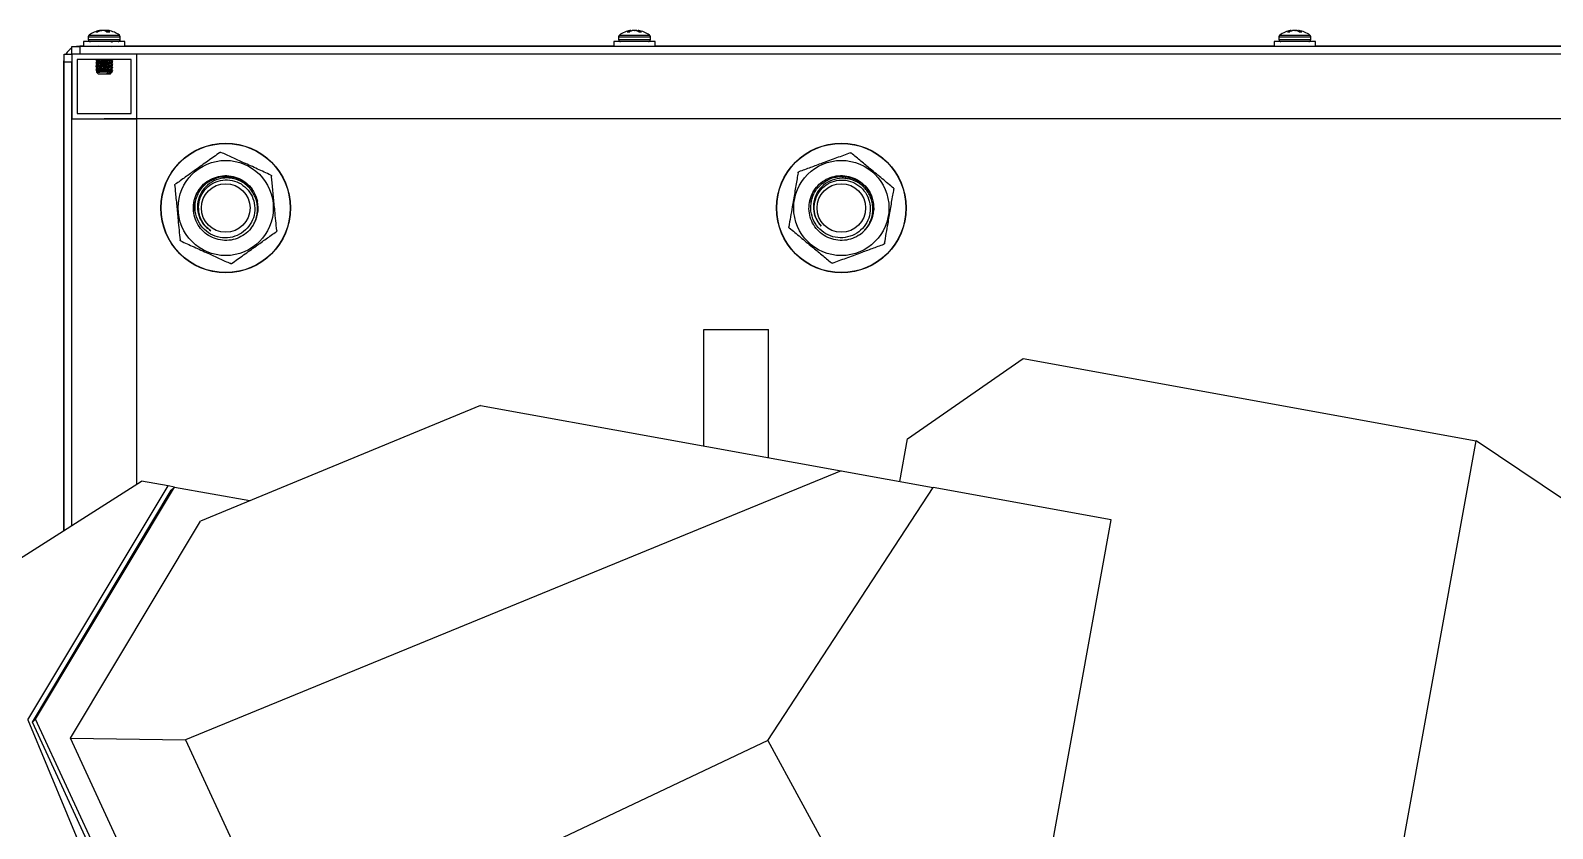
# Model space of a CAD drawing. Header units: inches. Extents: x 0 to 34.2, y 0 to 22.
# Drawn here: x 8.205 to 9.388, y 11.197 to 11.817 of the extents above; entities that cross this region are included whole.
import ezdxf

# ---------------------------------------------------------------- set-up
doc = ezdxf.new("R2010")
doc.units = ezdxf.units.IN
doc.header["$MEASUREMENT"] = 0

msp = doc.modelspace()

# ---------------------------------------------------------------- linework, layer by layer
at = {"color": 7, "linetype": 'Continuous', "lineweight": 25}
for p, q in [((8.2465, 11.8086), (8.2465, 11.8048)), ((8.2468, 11.8086), (8.2465, 11.8086)), ((8.2787, 11.8086), (8.2468, 11.8086)), ((8.2502, 11.8122), (8.2502, 11.8101)), ((8.2502, 11.8122), (8.2683, 11.8122)), ((8.2502, 11.8101), (8.2683, 11.8101)), ((8.2508, 11.8135), (8.268, 11.8135)), ((8.2562, 11.8162), (8.2575, 11.8162)), ((8.2588, 11.817), (8.2589, 11.817)), ((8.2588, 11.8167), (8.2588, 11.817)), ((8.2589, 11.817), (8.2589, 11.8167)), ((8.2597, 11.8171), (8.2597, 11.8171)), ((8.2597, 11.8171), (8.2597, 11.8171)), ((8.2597, 11.8169), (8.2597, 11.8171)), ((8.2598, 11.8169), (8.2598, 11.8171)), ((8.2603, 11.817), (8.2602, 11.817)), ((8.2606, 11.8171), (8.2606, 11.8171)), ((8.2629, 11.817), (8.2628, 11.817)), ((8.2631, 11.8171), (8.2631, 11.8171)), ((8.2633, 11.8171), (8.2633, 11.8171)), ((8.2634, 11.8168), (8.2634, 11.8171)), ((8.2636, 11.8171), (8.2636, 11.8167)), ((8.2643, 11.8162), (8.2668, 11.8162)), ((8.2648, 11.8171), (8.2648, 11.8171)), ((8.2649, 11.817), (8.265, 11.817)), ((8.2649, 11.8162), (8.2649, 11.817)), ((8.265, 11.817), (8.265, 11.8162)), ((8.2654, 11.8171), (8.2653, 11.8162)), ((8.2654, 11.8171), (8.2653, 11.8162)), ((8.2654, 11.8162), (8.2655, 11.817)), ((8.2655, 11.817), (8.2655, 11.817)), ((8.2655, 11.817), (8.2655, 11.8162)), ((8.268, 11.8135), (8.2743, 11.8135)), ((8.2683, 11.8122), (8.275, 11.8122)), ((8.2683, 11.8101), (8.275, 11.8101)), ((8.275, 11.8101), (8.275, 11.8122)), ((8.2787, 11.8048), (8.2787, 11.8086)), ((8.6586, 11.8086), (8.6586, 11.8048)), ((8.6645, 11.8086), (8.6586, 11.8086)), ((8.6623, 11.8122), (8.6623, 11.8101)), ((8.6623, 11.8122), (8.6657, 11.8122)), ((8.6623, 11.8101), (8.6657, 11.8101)), ((8.663, 11.8135), (8.6661, 11.8135)), ((8.6908, 11.8086), (8.6645, 11.8086)), ((8.6657, 11.8122), (8.6871, 11.8122)), ((8.6657, 11.8101), (8.6871, 11.8101)), ((8.6661, 11.8135), (8.6865, 11.8135)), ((8.669, 11.8162), (8.671, 11.8162)), ((8.6711, 11.817), (8.6712, 11.817)), ((8.6712, 11.8163), (8.6711, 11.817)), ((8.6712, 11.817), (8.6713, 11.8164)), ((8.6718, 11.8167), (8.6718, 11.8171)), ((8.6718, 11.8166), (8.6718, 11.8171)), ((8.6718, 11.8166), (8.6718, 11.8171)), ((8.673, 11.817), (8.6729, 11.817)), ((8.6733, 11.817), (8.6732, 11.817)), ((8.6749, 11.8171), (8.6749, 11.8171)), ((8.675, 11.8171), (8.675, 11.8171)), ((8.6752, 11.8171), (8.6752, 11.8171)), ((8.6761, 11.817), (8.676, 11.817)), ((8.6762, 11.817), (8.6763, 11.817)), ((8.6762, 11.817), (8.6762, 11.817)), ((8.6763, 11.817), (8.6763, 11.8169)), ((8.6765, 11.817), (8.6766, 11.817)), ((8.6765, 11.817), (8.6765, 11.817)), ((8.6766, 11.817), (8.6766, 11.8169)), ((8.6777, 11.8171), (8.6776, 11.8166)), ((8.6777, 11.8171), (8.6776, 11.8165)), ((8.6777, 11.8171), (8.6776, 11.8166)), ((8.6777, 11.8171), (8.6776, 11.8165)), ((8.6781, 11.817), (8.6782, 11.817)), ((8.6781, 11.8162), (8.6781, 11.817)), ((8.6781, 11.8162), (8.6802, 11.8162)), ((8.6782, 11.817), (8.6782, 11.8162)), ((8.6871, 11.8101), (8.6871, 11.8122)), ((8.6908, 11.8048), (8.6908, 11.8086)), ((9.1719, 11.8086), (9.1719, 11.8048)), ((9.1778, 11.8086), (9.1719, 11.8086)), ((9.1756, 11.8122), (9.1756, 11.8101)), ((9.1756, 11.8122), (9.1789, 11.8122)), ((9.1756, 11.8101), (9.1789, 11.8101)), ((9.1762, 11.8135), (9.1794, 11.8135)), ((9.2041, 11.8086), (9.1778, 11.8086)), ((9.1789, 11.8122), (9.2004, 11.8122)), ((9.1789, 11.8101), (9.2004, 11.8101)), ((9.1794, 11.8135), (9.1997, 11.8135)), ((9.1823, 11.8162), (9.1842, 11.8162)), ((9.1844, 11.817), (9.1845, 11.817)), ((9.1844, 11.8163), (9.1844, 11.817)), ((9.1845, 11.817), (9.1845, 11.8164)), ((9.1851, 11.8167), (9.185, 11.8171)), ((9.1851, 11.8166), (9.185, 11.8171)), ((9.1851, 11.8166), (9.185, 11.8171)), ((9.1862, 11.817), (9.1861, 11.817)), ((9.1865, 11.817), (9.1864, 11.817)), ((9.1882, 11.8171), (9.1882, 11.8171)), ((9.1882, 11.8171), (9.1882, 11.8171)), ((9.1884, 11.8171), (9.1884, 11.8171)), ((9.1893, 11.817), (9.1892, 11.817)), ((9.1894, 11.817), (9.1895, 11.817)), ((9.1894, 11.817), (9.1894, 11.817)), ((9.1895, 11.817), (9.1895, 11.8169)), ((9.1897, 11.817), (9.1898, 11.817)), ((9.1897, 11.817), (9.1897, 11.817)), ((9.1898, 11.817), (9.1898, 11.8169)), ((9.1909, 11.8171), (9.1908, 11.8166)), ((9.1909, 11.8171), (9.1909, 11.8165)), ((9.1909, 11.8171), (9.1909, 11.8166)), ((9.1909, 11.8171), (9.1909, 11.8165)), ((9.1913, 11.8162), (9.1914, 11.817)), ((9.1914, 11.817), (9.1915, 11.817)), ((9.1915, 11.817), (9.1914, 11.8162)), ((9.1914, 11.8162), (9.1934, 11.8162)), ((9.2004, 11.8101), (9.2004, 11.8122)), ((9.2041, 11.8048), (9.2041, 11.8086)), ((8.2314, 11.7988), (8.2374, 11.7988)), ((8.2314, 11.7925), (8.2314, 11.7988)), ((8.2374, 11.7988), (8.2374, 11.8048)), ((8.2374, 11.8048), (8.2437, 11.8048)), ((8.2878, 11.7988), (8.2374, 11.7988)), ((8.2374, 11.7988), (8.2374, 11.7484)), ((8.2437, 11.8051), (8.2465, 11.8051)), ((8.2437, 11.8048), (8.2437, 11.7988)), ((10.1325, 11.8048), (8.2437, 11.8048)), ((10.1325, 11.7988), (8.2437, 11.7988)), ((8.258, 11.8051), (8.2575, 11.8048)), ((8.2685, 11.8048), (8.2689, 11.805)), ((8.2787, 11.8051), (8.6586, 11.8051)), ((8.2878, 11.7484), (8.2878, 11.7988)), ((10.0884, 11.7988), (8.2878, 11.7988)), ((8.6808, 11.8048), (8.681, 11.8049)), ((8.6908, 11.8051), (9.1719, 11.8051)), ((9.194, 11.8048), (9.1942, 11.8049)), ((9.2041, 11.8051), (9.6851, 11.8051)), ((8.2311, 11.4285), (8.2311, 11.7925)), ((8.2314, 11.4287), (8.2314, 11.7925)), ((8.2374, 11.7925), (8.2314, 11.7925)), ((8.2374, 11.4325), (8.2374, 11.7925)), ((8.2416, 11.7946), (8.2416, 11.7526)), ((8.2836, 11.7946), (8.2416, 11.7946)), ((8.2563, 11.7946), (8.2563, 11.7943)), ((8.2563, 11.794), (8.2563, 11.7937)), ((8.2563, 11.7937), (8.2563, 11.7933)), ((8.2563, 11.7923), (8.2563, 11.7918)), ((8.2563, 11.792), (8.2563, 11.7923)), ((8.2563, 11.7915), (8.2563, 11.7912)), ((8.2563, 11.7912), (8.2563, 11.7908)), ((8.2563, 11.7898), (8.2563, 11.7893)), ((8.2563, 11.7895), (8.2563, 11.7898)), ((8.2563, 11.789), (8.2563, 11.7887)), ((8.2563, 11.7887), (8.2563, 11.7883)), ((8.2563, 11.7873), (8.2563, 11.7868)), ((8.2563, 11.787), (8.2563, 11.7873)), ((8.2563, 11.7865), (8.2563, 11.7862)), ((8.2563, 11.7862), (8.2563, 11.7857)), ((8.2565, 11.7848), (8.2566, 11.7847)), ((8.2566, 11.7847), (8.257, 11.7843)), ((8.257, 11.7843), (8.2579, 11.7834)), ((8.2573, 11.7923), (8.2579, 11.7924)), ((8.2573, 11.7921), (8.2573, 11.7923)), ((8.2573, 11.7898), (8.2579, 11.7899)), ((8.2573, 11.7896), (8.2573, 11.7898)), ((8.2573, 11.7873), (8.2579, 11.7874)), ((8.2573, 11.7871), (8.2573, 11.7873)), ((8.2579, 11.7928), (8.2579, 11.7925)), ((8.2579, 11.7903), (8.2579, 11.79)), ((8.2579, 11.7877), (8.2579, 11.7875)), ((8.2579, 11.7852), (8.2579, 11.7849)), ((8.2655, 11.7946), (8.2655, 11.7946)), ((8.2655, 11.792), (8.2655, 11.7923)), ((8.2655, 11.7895), (8.2655, 11.7898)), ((8.2655, 11.787), (8.2655, 11.7873)), ((8.2673, 11.7937), (8.2673, 11.794)), ((8.2673, 11.7912), (8.2673, 11.7915)), ((8.2673, 11.7887), (8.2673, 11.789)), ((8.2673, 11.7862), (8.2673, 11.7865)), ((8.2674, 11.7835), (8.2678, 11.7839)), ((8.2679, 11.7839), (8.2675, 11.7841)), ((8.2684, 11.7938), (8.2678, 11.7941)), ((8.2684, 11.7913), (8.2678, 11.7916)), ((8.2684, 11.7887), (8.2678, 11.7891)), ((8.2684, 11.7862), (8.2678, 11.7866)), ((8.2678, 11.7853), (8.2683, 11.7853)), ((8.2678, 11.7839), (8.268, 11.7841)), ((8.2689, 11.785), (8.268, 11.785)), ((8.2681, 11.7842), (8.2686, 11.7848)), ((8.2686, 11.7848), (8.2689, 11.785)), ((8.2687, 11.7854), (8.2689, 11.7855)), ((8.2687, 11.7854), (8.2688, 11.7855)), ((8.2688, 11.793), (8.2688, 11.7931)), ((8.2688, 11.7922), (8.2688, 11.7922)), ((8.2688, 11.7905), (8.2688, 11.7905)), ((8.2688, 11.7897), (8.2688, 11.7897)), ((8.2688, 11.788), (8.2688, 11.788)), ((8.2688, 11.7872), (8.2688, 11.7872)), ((8.2689, 11.785), (8.2688, 11.785)), ((8.2689, 11.7946), (8.2689, 11.7946)), ((8.2689, 11.7931), (8.2689, 11.7936)), ((8.2689, 11.7936), (8.2689, 11.7934)), ((8.2689, 11.7925), (8.2689, 11.7928)), ((8.2689, 11.792), (8.2689, 11.7925)), ((8.2689, 11.7905), (8.2689, 11.7911)), ((8.2689, 11.7911), (8.2689, 11.7909)), ((8.2689, 11.79), (8.2689, 11.7903)), ((8.2689, 11.7895), (8.2689, 11.79)), ((8.2689, 11.788), (8.2689, 11.7886)), ((8.2689, 11.7886), (8.2689, 11.7883)), ((8.2689, 11.7874), (8.2689, 11.7877)), ((8.2689, 11.787), (8.2689, 11.7874)), ((8.2689, 11.7855), (8.2689, 11.7861)), ((8.2689, 11.7861), (8.2689, 11.7858)), ((8.2836, 11.7526), (8.2836, 11.7946)), ((8.2579, 11.7834), (8.263, 11.7834)), ((8.263, 11.7834), (8.2662, 11.7834)), ((8.2662, 11.7834), (8.2673, 11.7834)), ((8.2673, 11.7834), (8.2674, 11.7835)), ((8.2374, 11.4325), (8.2374, 11.7484)), ((8.2374, 11.7484), (8.2626, 11.7484)), ((8.2374, 11.7484), (8.2878, 11.7484)), ((8.2416, 11.7526), (8.2836, 11.7526)), ((8.2878, 11.7484), (8.2626, 11.7484)), ((8.2878, 11.4646), (8.2878, 11.7484)), ((10.0884, 11.7484), (8.2878, 11.7484)), ((8.7285, 11.4943), (8.7285, 11.5847)), ((8.7285, 11.5847), (8.7789, 11.5847)), ((8.7789, 11.4852), (8.7789, 11.5847)), ((8.8869, 11.4999), (8.9769, 11.5622)), ((8.9769, 11.5622), (9.3289, 11.4983)), ((8.555, 11.5258), (8.3374, 11.4359)), ((8.555, 11.5258), (8.8353, 11.4749)), ((8.8809, 11.4667), (8.8869, 11.4999)), ((9.26, 11.1186), (9.3289, 11.4983)), ((9.7772, 11.1972), (9.3289, 11.4983)), ((8.0946, 11.3416), (8.2916, 11.467)), ((8.3122, 11.4633), (8.2916, 11.467)), ((8.8353, 11.4749), (8.3258, 11.266)), ((8.8353, 11.4749), (8.9068, 11.462)), ((8.2033, 11.2815), (8.3122, 11.4633)), ((8.2067, 11.2797), (8.3147, 11.46)), ((8.2091, 11.2821), (8.3171, 11.4624)), ((8.3171, 11.4624), (8.3122, 11.4633)), ((8.3171, 11.4624), (8.3147, 11.46)), ((8.3171, 11.4624), (8.3757, 11.4518)), ((8.7783, 11.2653), (8.9068, 11.462)), ((9.0452, 11.4368), (8.9068, 11.462)), ((8.2363, 11.2672), (8.3374, 11.4359)), ((8.981, 11.0834), (9.0452, 11.4368)), ((8.2033, 11.2815), (8.2629, 11.1377)), ((8.2091, 11.2821), (8.2067, 11.2797)), ((8.2733, 11.1358), (8.2067, 11.2797)), ((8.2772, 11.1351), (8.2091, 11.2821)), ((8.2363, 11.2672), (8.3258, 11.266)), ((8.2993, 11.131), (8.2363, 11.2672)), ((8.3258, 11.266), (8.3859, 11.136)), ((8.7783, 11.2653), (8.5032, 11.1353)), ((8.7783, 11.2653), (8.8664, 11.1042))]:
    msp.add_line(p, q, dxfattribs=at)
at = {"color": 7, "linetype": 'Continuous', "lineweight": 25, "flags": 128}
for points in [[(8.2654, 11.8169), (8.2654, 11.8169), (8.265, 11.817)], [(8.2411, 11.8048), (8.2413, 11.8049), (8.2437, 11.8051)], [(8.2311, 11.7925), (8.2314, 11.795), (8.2314, 11.7951)], [(8.8129, 11.6902), (8.8118, 11.6876), (8.8107, 11.6835)], [(8.3323, 11.6838), (8.3319, 11.681), (8.332, 11.6768)], [(8.3762, 11.6629), (8.3768, 11.6636), (8.3781, 11.6654)], [(8.8497, 11.6584), (8.8505, 11.6589), (8.8523, 11.6604)]]:
    msp.add_lwpolyline(points, dxfattribs=at)
at = {"color": 7, "linetype": 'Continuous', "lineweight": 25}
for centre, radius in [((8.357, 11.6792), 0.0504), ((8.357, 11.6792), 0.0502), ((8.8355, 11.6792), 0.0504), ((8.8355, 11.6792), 0.0502), ((8.357, 11.6792), 0.037), ((8.8355, 11.6792), 0.037), ((8.357, 11.6792), 0.0189), ((8.8355, 11.6792), 0.0189)]:
    msp.add_circle(centre, radius, dxfattribs=at)
for centre, radius, start, end in [((8.2518, 11.8122), 0.00159, 126.8032, 180), ((8.2518, 11.8101), 0.00159, 180, 270), ((8.2626, 11.7978), 0.0196, 100.5023, 126.8032), ((8.2619, 11.802), 0.0154, 101.6728, 111.7444), ((8.2634, 11.8009), 0.0164, 101.5147, 111.152), ((8.2605, 11.8092), 0.00802, 95.6778, 101.755), ((8.2604, 11.8109), 0.00632, 96.403, 100.5908), ((8.2615, 11.8009), 0.0163, 93.9816, 95.9445), ((8.2628, 11.7976), 0.0196, 93.6379, 97.5219), ((8.26, 11.8144), 0.00282, 73.9756, 79.991), ((8.2601, 11.8136), 0.00362, 76.7527, 81.2857), ((8.2608, 11.8053), 0.0119, 80.3391, 85.2885), ((8.261, 11.8036), 0.0136, 82.1969, 85.6063), ((8.2642, 11.8036), 0.0136, 94.3925, 97.2354), ((8.2644, 11.8053), 0.0119, 94.7115, 99.6609), ((8.2606, 11.811), 0.00642, 54.1978, 68.7214), ((8.2624, 11.7976), 0.0196, 82.4781, 86.3621), ((8.2651, 11.8136), 0.00362, 98.7143, 103.2473), ((8.2636, 11.8001), 0.0171, 83.8519, 86.1147), ((8.2637, 11.8009), 0.0163, 84.0555, 86.0184), ((8.2651, 11.8168), 0.00044, 28.4819, 50.3421), ((8.2647, 11.8092), 0.00802, 78.245, 84.3222), ((8.2635, 11.8121), 0.00527, 51.0017, 67.5801), ((8.2626, 11.7978), 0.0196, 53.1968, 79.6889), ((8.2734, 11.8101), 0.00159, 270, 0), ((8.2734, 11.8122), 0.00159, 0, 53.1968), ((8.6639, 11.8122), 0.00159, 126.8032, 180), ((8.6639, 11.8101), 0.00159, 180, 270), ((8.6747, 11.7978), 0.0196, 98.7143, 126.8032), ((8.6738, 11.8066), 0.0108, 104.2251, 116.1931), ((8.6761, 11.8053), 0.0121, 103.8759, 114.9678), ((8.6723, 11.8138), 0.0034, 98.8728, 108.1735), ((8.6758, 11.8041), 0.0132, 102.859, 107.5971), ((8.6755, 11.7988), 0.0184, 93.7607, 97.7631), ((8.6757, 11.7998), 0.0174, 93.8675, 97.9761), ((8.6736, 11.8006), 0.0166, 81.8139, 86.0274), ((8.6738, 11.7998), 0.0174, 82.0239, 86.1325), ((8.674, 11.7988), 0.0184, 82.2369, 86.2393), ((8.6733, 11.8064), 0.0109, 63.6272, 75.2282), ((8.6735, 11.8056), 0.0118, 69.376, 76.1966), ((8.6736, 11.8041), 0.0132, 72.4029, 77.141), ((8.6747, 11.7978), 0.0196, 53.1968, 81.326), ((8.6772, 11.8147), 0.00253, 68.8296, 79.5829), ((8.6757, 11.8077), 0.00961, 62.168, 74.8013), ((8.6855, 11.8101), 0.00159, 270, 0), ((8.6855, 11.8122), 0.00159, 0, 53.1968), ((9.1772, 11.8122), 0.00159, 126.8032, 180), ((9.1772, 11.8101), 0.00159, 180, 270), ((9.188, 11.7978), 0.0196, 98.7143, 126.8032), ((9.187, 11.8066), 0.0108, 104.2251, 116.1931), ((9.1893, 11.8053), 0.0121, 103.8759, 114.9678), ((9.1855, 11.8138), 0.0034, 98.8728, 108.1735), ((9.1891, 11.8041), 0.0132, 102.859, 107.5971), ((9.1887, 11.7988), 0.0184, 93.7607, 97.7631), ((9.1889, 11.7998), 0.0174, 93.8675, 97.9761), ((9.1868, 11.8006), 0.0166, 81.8139, 86.0274), ((9.187, 11.7998), 0.0174, 82.0239, 86.1325), ((9.1872, 11.7988), 0.0184, 82.2369, 86.2393), ((9.1865, 11.8064), 0.0109, 63.6272, 75.2282), ((9.1867, 11.8056), 0.0118, 69.376, 76.1966), ((9.1869, 11.8041), 0.0132, 72.4029, 77.141), ((9.188, 11.7978), 0.0196, 53.1968, 81.326), ((9.1905, 11.8147), 0.00253, 68.8296, 79.5829), ((9.1889, 11.8077), 0.00961, 62.168, 74.8013), ((9.1988, 11.8101), 0.00159, 270, 0), ((9.1988, 11.8122), 0.00159, 0, 53.1968), ((8.2437, 11.7925), 0.0126, 120, 150), ((8.357, 11.6792), 0.0252, 326.919, 12.0456), ((8.8355, 11.6792), 0.0252, 311.6373, 356.764)]:
    msp.add_arc(centre, radius, start, end, dxfattribs=at)
for points, knots in [([(8.2598, 11.8171), (8.2598, 11.8171), (8.2598, 11.8172), (8.2597, 11.8171), (8.2597, 11.8171), (8.2597, 11.8171)], [0, 0, 0, 0, 0.12554, 0.7852, 1, 1, 1, 1]), ([(8.2597, 11.8171), (8.2597, 11.8171), (8.2597, 11.8172), (8.2597, 11.8171), (8.2597, 11.8171)], [0, 0, 0, 0, 0.557765, 1, 1, 1, 1]), ([(8.2597, 11.8171), (8.2597, 11.8171), (8.2598, 11.8172), (8.2598, 11.8171), (8.2598, 11.8171), (8.2598, 11.8171)], [0, 0, 0, 0, 0.4849642, 0.9699364, 1, 1, 1, 1]), ([(8.2605, 11.8171), (8.2605, 11.8171), (8.2605, 11.8172), (8.2604, 11.8171), (8.2604, 11.8171), (8.2604, 11.8171)], [0, 0, 0, 0, 0.429988, 0.859984, 1, 1, 1, 1]), ([(8.2605, 11.8171), (8.2605, 11.8171), (8.2606, 11.8172), (8.2606, 11.8171), (8.2606, 11.8171), (8.2606, 11.8171)], [0, 0, 0, 0, 0.429988, 0.859984, 1, 1, 1, 1]), ([(8.2618, 11.8171), (8.2618, 11.8171), (8.2617, 11.8172), (8.2617, 11.8171), (8.2616, 11.8171), (8.2616, 11.8171)], [0, 0, 0, 0, 0.429988, 0.859984, 1, 1, 1, 1]), ([(8.2621, 11.8171), (8.2621, 11.8171), (8.262, 11.8172), (8.2619, 11.8171), (8.2619, 11.8171), (8.2619, 11.8171)], [0, 0, 0, 0, 0.429988, 0.859984, 1, 1, 1, 1]), ([(8.2631, 11.8171), (8.2631, 11.8171), (8.2632, 11.8172), (8.2633, 11.8171), (8.2633, 11.8171), (8.2633, 11.8171)], [0, 0, 0, 0, 0.429988, 0.859984, 1, 1, 1, 1]), ([(8.2634, 11.8171), (8.2634, 11.8171), (8.2634, 11.8172), (8.2634, 11.8171), (8.2633, 11.8171), (8.2633, 11.8171)], [0, 0, 0, 0, 0.12554, 0.7852, 1, 1, 1, 1]), ([(8.2634, 11.8171), (8.2634, 11.8171), (8.2635, 11.8172), (8.2635, 11.8171), (8.2636, 11.8171), (8.2636, 11.8171)], [0, 0, 0, 0, 0.429988, 0.859984, 1, 1, 1, 1]), ([(8.2647, 11.8171), (8.2647, 11.8171), (8.2646, 11.8172), (8.2646, 11.8171), (8.2646, 11.8171), (8.2646, 11.8171)], [0, 0, 0, 0, 0.429988, 0.859984, 1, 1, 1, 1]), ([(8.2647, 11.8171), (8.2647, 11.8171), (8.2647, 11.8172), (8.2648, 11.8171), (8.2648, 11.8171), (8.2648, 11.8171)], [0, 0, 0, 0, 0.4299884, 0.8599839, 1, 1, 1, 1]), ([(8.2655, 11.8171), (8.2654, 11.8171), (8.2654, 11.8172), (8.2654, 11.8171), (8.2654, 11.8171), (8.2654, 11.8171)], [0, 0, 0, 0, 0.4299884, 0.8599839, 1, 1, 1, 1]), ([(8.2655, 11.8171), (8.2655, 11.8171), (8.2655, 11.8172), (8.2655, 11.8171), (8.2655, 11.8171), (8.2655, 11.8171)], [0, 0, 0, 0, 0.429988, 0.859984, 1, 1, 1, 1]), ([(8.2689, 11.8079), (8.2686, 11.8081), (8.2682, 11.8083), (8.2678, 11.8085), (8.2677, 11.8086)], [0, 0, 0, 0, 0.735431, 1, 1, 1, 1]), ([(8.6718, 11.8171), (8.6718, 11.8171), (8.6718, 11.8172), (8.6718, 11.8171), (8.6718, 11.8171)], [0, 0, 0, 0, 0.660144, 1, 1, 1, 1]), ([(8.6718, 11.8171), (8.6718, 11.8171), (8.6718, 11.8172), (8.6718, 11.8171), (8.6718, 11.8171)], [0, 0, 0, 0, 0.794923, 1, 1, 1, 1]), ([(8.6745, 11.8171), (8.6745, 11.8171), (8.6744, 11.8172), (8.6743, 11.8171), (8.6743, 11.8171), (8.6743, 11.8171)], [0, 0, 0, 0, 0.4299884, 0.8599839, 1, 1, 1, 1]), ([(8.6747, 11.8171), (8.6747, 11.8171), (8.6746, 11.8172), (8.6746, 11.8171), (8.6745, 11.8171), (8.6745, 11.8171)], [0, 0, 0, 0, 0.429988, 0.859984, 1, 1, 1, 1]), ([(8.6747, 11.8171), (8.6747, 11.8171), (8.6748, 11.8172), (8.6749, 11.8171), (8.6749, 11.8171), (8.6749, 11.8171)], [0, 0, 0, 0, 0.4299884, 0.8599839, 1, 1, 1, 1]), ([(8.675, 11.8171), (8.675, 11.8171), (8.6751, 11.8172), (8.6751, 11.8171), (8.6752, 11.8171), (8.6752, 11.8171)], [0, 0, 0, 0, 0.429988, 0.859984, 1, 1, 1, 1]), ([(8.6777, 11.8171), (8.6777, 11.8171), (8.6777, 11.8172), (8.6777, 11.8171), (8.6777, 11.8171), (8.6777, 11.8171)], [0, 0, 0, 0, 0.429988, 0.859984, 1, 1, 1, 1]), ([(8.6777, 11.8171), (8.6777, 11.8171), (8.6777, 11.8172), (8.6777, 11.8171), (8.6777, 11.8171), (8.6777, 11.8171)], [0, 0, 0, 0, 0.429988, 0.859984, 1, 1, 1, 1]), ([(9.185, 11.8171), (9.185, 11.8171), (9.185, 11.8172), (9.185, 11.8171), (9.185, 11.8171)], [0, 0, 0, 0, 0.660144, 1, 1, 1, 1]), ([(9.185, 11.8171), (9.185, 11.8171), (9.185, 11.8172), (9.185, 11.8171), (9.185, 11.8171)], [0, 0, 0, 0, 0.794923, 1, 1, 1, 1]), ([(9.1877, 11.8171), (9.1877, 11.8171), (9.1876, 11.8172), (9.1876, 11.8171), (9.1875, 11.8171), (9.1875, 11.8171)], [0, 0, 0, 0, 0.429988, 0.859984, 1, 1, 1, 1]), ([(9.188, 11.8171), (9.188, 11.8171), (9.1879, 11.8172), (9.1878, 11.8171), (9.1878, 11.8171), (9.1878, 11.8171)], [0, 0, 0, 0, 0.429988, 0.859984, 1, 1, 1, 1]), ([(9.188, 11.8171), (9.188, 11.8171), (9.188, 11.8172), (9.1881, 11.8171), (9.1882, 11.8171), (9.1882, 11.8171)], [0, 0, 0, 0, 0.4299884, 0.8599839, 1, 1, 1, 1]), ([(9.1882, 11.8171), (9.1882, 11.8171), (9.1883, 11.8172), (9.1884, 11.8171), (9.1884, 11.8171), (9.1884, 11.8171)], [0, 0, 0, 0, 0.429988, 0.859984, 1, 1, 1, 1]), ([(9.1909, 11.8171), (9.1909, 11.8171), (9.1909, 11.8172), (9.1909, 11.8171), (9.1909, 11.8171), (9.1909, 11.8171)], [0, 0, 0, 0, 0.4299884, 0.8599839, 1, 1, 1, 1]), ([(9.1909, 11.8171), (9.1909, 11.8171), (9.1909, 11.8172), (9.1909, 11.8171), (9.1909, 11.8171), (9.1909, 11.8171)], [0, 0, 0, 0, 0.4299884, 0.8599839, 1, 1, 1, 1]), ([(8.2573, 11.7946), (8.2572, 11.7946), (8.2569, 11.7944), (8.2566, 11.7942), (8.2563, 11.7941)], [0, 0, 0, 0, 0.123009, 1, 1, 1, 1]), ([(8.2564, 11.794), (8.2564, 11.7941), (8.2562, 11.7941), (8.2569, 11.7942), (8.2584, 11.7944), (8.2603, 11.7945), (8.2615, 11.7946), (8.2619, 11.7946)], [0, 0, 0, 0, 0.057713, 0.329432, 0.601152, 0.864382, 1, 1, 1, 1]), ([(8.2564, 11.7937), (8.2564, 11.7937), (8.2562, 11.7938), (8.2569, 11.7939), (8.2584, 11.7941), (8.2607, 11.7942), (8.2632, 11.7944), (8.2647, 11.7945), (8.2655, 11.7946)], [0, 0, 0, 0, 0.04106, 0.234378, 0.427696, 0.614975, 0.809989, 1, 1, 1, 1]), ([(8.2563, 11.7937), (8.2566, 11.7935), (8.2572, 11.7932), (8.2577, 11.7929), (8.258, 11.7927)], [0, 0, 0, 0, 0.500441, 1, 1, 1, 1]), ([(8.2576, 11.7929), (8.2575, 11.7928), (8.2571, 11.7926), (8.2566, 11.7923), (8.2563, 11.7922)], [0, 0, 0, 0, 0.367821, 1, 1, 1, 1]), ([(8.2572, 11.7929), (8.2572, 11.7929), (8.2569, 11.7927), (8.2566, 11.7926), (8.2563, 11.7924)], [0, 0, 0, 0, 0.087897, 1, 1, 1, 1]), ([(8.258, 11.7925), (8.2577, 11.7924), (8.2572, 11.792), (8.2566, 11.7917), (8.2563, 11.7916)], [0, 0, 0, 0, 0.4996359, 1, 1, 1, 1]), ([(8.2564, 11.7915), (8.2564, 11.7915), (8.2562, 11.7916), (8.2569, 11.7917), (8.2584, 11.7919), (8.2607, 11.792), (8.2632, 11.7922), (8.2647, 11.7923), (8.2655, 11.7923)], [0, 0, 0, 0, 0.04106, 0.234378, 0.427696, 0.614975, 0.809989, 1, 1, 1, 1]), ([(8.2564, 11.7912), (8.2564, 11.7912), (8.2562, 11.7913), (8.2569, 11.7914), (8.2584, 11.7916), (8.2607, 11.7917), (8.2632, 11.7919), (8.2647, 11.792), (8.2655, 11.792)], [0, 0, 0, 0, 0.04106, 0.234378, 0.427696, 0.614975, 0.809989, 1, 1, 1, 1]), ([(8.2563, 11.7912), (8.2566, 11.791), (8.2572, 11.7907), (8.2577, 11.7904), (8.258, 11.7902)], [0, 0, 0, 0, 0.5004413, 1, 1, 1, 1]), ([(8.2576, 11.7904), (8.2575, 11.7903), (8.2571, 11.7901), (8.2566, 11.7898), (8.2563, 11.7897)], [0, 0, 0, 0, 0.367821, 1, 1, 1, 1]), ([(8.2572, 11.7904), (8.2572, 11.7904), (8.2569, 11.7902), (8.2566, 11.79), (8.2563, 11.7899)], [0, 0, 0, 0, 0.087897, 1, 1, 1, 1]), ([(8.258, 11.79), (8.2577, 11.7898), (8.2572, 11.7895), (8.2566, 11.7892), (8.2563, 11.789)], [0, 0, 0, 0, 0.499636, 1, 1, 1, 1]), ([(8.2564, 11.789), (8.2564, 11.789), (8.2562, 11.7891), (8.2569, 11.7892), (8.2584, 11.7894), (8.2607, 11.7895), (8.2632, 11.7897), (8.2647, 11.7898), (8.2655, 11.7898)], [0, 0, 0, 0, 0.04106, 0.234378, 0.427696, 0.614975, 0.809989, 1, 1, 1, 1]), ([(8.2564, 11.7887), (8.2564, 11.7887), (8.2562, 11.7888), (8.2569, 11.7889), (8.2584, 11.7891), (8.2607, 11.7892), (8.2632, 11.7894), (8.2647, 11.7895), (8.2655, 11.7895)], [0, 0, 0, 0, 0.0410604, 0.2343784, 0.4276963, 0.6149747, 0.8099893, 1, 1, 1, 1]), ([(8.2563, 11.7887), (8.2566, 11.7885), (8.2572, 11.7882), (8.2577, 11.7879), (8.258, 11.7877)], [0, 0, 0, 0, 0.5004413, 1, 1, 1, 1]), ([(8.2576, 11.7879), (8.2575, 11.7878), (8.2571, 11.7875), (8.2566, 11.7873), (8.2563, 11.7871)], [0, 0, 0, 0, 0.367821, 1, 1, 1, 1]), ([(8.2572, 11.7879), (8.2572, 11.7879), (8.2569, 11.7877), (8.2566, 11.7875), (8.2563, 11.7874)], [0, 0, 0, 0, 0.087897, 1, 1, 1, 1]), ([(8.258, 11.7875), (8.2577, 11.7873), (8.2572, 11.787), (8.2566, 11.7867), (8.2563, 11.7865)], [0, 0, 0, 0, 0.499636, 1, 1, 1, 1]), ([(8.2564, 11.7865), (8.2564, 11.7865), (8.2562, 11.7866), (8.2569, 11.7867), (8.2584, 11.7868), (8.2607, 11.787), (8.2632, 11.7872), (8.2647, 11.7873), (8.2655, 11.7873)], [0, 0, 0, 0, 0.04106, 0.234378, 0.427696, 0.614975, 0.809989, 1, 1, 1, 1]), ([(8.2564, 11.7862), (8.2564, 11.7862), (8.2562, 11.7862), (8.2569, 11.7864), (8.2584, 11.7865), (8.2607, 11.7867), (8.2632, 11.7868), (8.2647, 11.7869), (8.2655, 11.787)], [0, 0, 0, 0, 0.04106, 0.234378, 0.427696, 0.614975, 0.809989, 1, 1, 1, 1]), ([(8.2563, 11.7861), (8.2566, 11.786), (8.2572, 11.7857), (8.2577, 11.7853), (8.258, 11.7852)], [0, 0, 0, 0, 0.500441, 1, 1, 1, 1]), ([(8.2576, 11.7854), (8.2575, 11.7853), (8.2571, 11.785), (8.2566, 11.7848), (8.2563, 11.7846)], [0, 0, 0, 0, 0.367821, 1, 1, 1, 1]), ([(8.2564, 11.7934), (8.2566, 11.7933), (8.257, 11.7931), (8.2573, 11.7929), (8.2574, 11.7928)], [0, 0, 0, 0, 0.736306, 1, 1, 1, 1]), ([(8.2564, 11.7924), (8.2565, 11.7924), (8.2565, 11.7925), (8.2569, 11.7925), (8.257, 11.7925)], [0, 0, 0, 0, 0.754826, 1, 1, 1, 1]), ([(8.2564, 11.7921), (8.2564, 11.7921), (8.2563, 11.7922), (8.2569, 11.7923), (8.2573, 11.7923)], [0, 0, 0, 0, 0.318913, 1, 1, 1, 1]), ([(8.2564, 11.7909), (8.2566, 11.7908), (8.257, 11.7906), (8.2573, 11.7903), (8.2574, 11.7903)], [0, 0, 0, 0, 0.736306, 1, 1, 1, 1]), ([(8.2564, 11.7899), (8.2565, 11.7899), (8.2565, 11.79), (8.2569, 11.79), (8.257, 11.79)], [0, 0, 0, 0, 0.754826, 1, 1, 1, 1]), ([(8.2564, 11.7896), (8.2564, 11.7896), (8.2563, 11.7897), (8.2569, 11.7898), (8.2573, 11.7898)], [0, 0, 0, 0, 0.3189133, 1, 1, 1, 1]), ([(8.2564, 11.7884), (8.2566, 11.7882), (8.257, 11.788), (8.2573, 11.7878), (8.2574, 11.7878)], [0, 0, 0, 0, 0.736306, 1, 1, 1, 1]), ([(8.2564, 11.7874), (8.2565, 11.7874), (8.2565, 11.7874), (8.2569, 11.7875), (8.257, 11.7875)], [0, 0, 0, 0, 0.754826, 1, 1, 1, 1]), ([(8.2564, 11.7871), (8.2564, 11.7871), (8.2563, 11.7872), (8.2569, 11.7873), (8.2573, 11.7873)], [0, 0, 0, 0, 0.318913, 1, 1, 1, 1]), ([(8.2564, 11.7859), (8.2566, 11.7857), (8.257, 11.7855), (8.2573, 11.7853), (8.2574, 11.7853)], [0, 0, 0, 0, 0.736306, 1, 1, 1, 1]), ([(8.2572, 11.7854), (8.2572, 11.7854), (8.257, 11.7852), (8.2567, 11.7851), (8.2565, 11.785)], [0, 0, 0, 0, 0.1107658, 1, 1, 1, 1]), ([(8.2579, 11.7849), (8.2576, 11.7849), (8.2569, 11.7848), (8.2565, 11.7848), (8.2566, 11.7847), (8.2567, 11.7847)], [0, 0, 0, 0, 0.367912, 0.866919, 1, 1, 1, 1]), ([(8.258, 11.785), (8.2577, 11.7848), (8.2574, 11.7846), (8.2571, 11.7844), (8.257, 11.7844)], [0, 0, 0, 0, 0.855543, 1, 1, 1, 1]), ([(8.268, 11.785), (8.2675, 11.785), (8.2666, 11.7849), (8.2647, 11.7848), (8.2626, 11.7848), (8.2606, 11.7847), (8.2588, 11.7846), (8.2576, 11.7845), (8.257, 11.7844), (8.257, 11.7844), (8.257, 11.7844)], [0, 0, 0, 0, 0.136798, 0.273623, 0.408236, 0.539257, 0.670299, 0.799499, 0.924744, 1, 1, 1, 1]), ([(8.258, 11.7928), (8.258, 11.7928), (8.2579, 11.7929), (8.2584, 11.793), (8.2595, 11.7931), (8.2612, 11.7933), (8.263, 11.7935), (8.2648, 11.7936), (8.2662, 11.7938), (8.2671, 11.7939), (8.2671, 11.794), (8.2671, 11.794)], [0, 0, 0, 0, 0.0280357, 0.1600602, 0.2920847, 0.4199569, 0.5503729, 0.6828993, 0.8126497, 0.9458412, 1, 1, 1, 1]), ([(8.258, 11.7903), (8.258, 11.7903), (8.2579, 11.7903), (8.2584, 11.7905), (8.2595, 11.7906), (8.2612, 11.7908), (8.263, 11.7909), (8.2648, 11.7911), (8.2662, 11.7912), (8.2671, 11.7914), (8.2671, 11.7915), (8.2671, 11.7915)], [0, 0, 0, 0, 0.0280357, 0.1600602, 0.2920847, 0.4199569, 0.5503729, 0.6828993, 0.8126497, 0.9458412, 1, 1, 1, 1]), ([(8.258, 11.7877), (8.258, 11.7878), (8.2579, 11.7878), (8.2584, 11.7879), (8.2595, 11.7881), (8.2612, 11.7882), (8.263, 11.7884), (8.2648, 11.7886), (8.2662, 11.7887), (8.2671, 11.7889), (8.2671, 11.7889), (8.2671, 11.789)], [0, 0, 0, 0, 0.028036, 0.16006, 0.292085, 0.419957, 0.550373, 0.682899, 0.81265, 0.945841, 1, 1, 1, 1]), ([(8.258, 11.7852), (8.258, 11.7852), (8.2579, 11.7853), (8.2584, 11.7854), (8.2595, 11.7856), (8.2612, 11.7857), (8.263, 11.7859), (8.2648, 11.7861), (8.2662, 11.7862), (8.2671, 11.7863), (8.2671, 11.7864), (8.2671, 11.7864)], [0, 0, 0, 0, 0.028036, 0.16006, 0.292085, 0.419957, 0.550373, 0.682899, 0.81265, 0.945841, 1, 1, 1, 1]), ([(8.258, 11.7925), (8.2581, 11.7926), (8.2584, 11.7927), (8.2595, 11.7928), (8.2612, 11.793), (8.263, 11.7931), (8.2648, 11.7933), (8.2663, 11.7934), (8.2671, 11.7936), (8.2672, 11.7937), (8.2672, 11.7937)], [0, 0, 0, 0, 0.116943, 0.248585, 0.376088, 0.508895, 0.63827, 0.767645, 0.900452, 1, 1, 1, 1]), ([(8.258, 11.79), (8.2581, 11.79), (8.2584, 11.7902), (8.2595, 11.7903), (8.2612, 11.7905), (8.263, 11.7906), (8.2648, 11.7908), (8.2663, 11.7909), (8.2671, 11.7911), (8.2672, 11.7912), (8.2672, 11.7912)], [0, 0, 0, 0, 0.116943, 0.248585, 0.376088, 0.508895, 0.63827, 0.767645, 0.900452, 1, 1, 1, 1]), ([(8.258, 11.7875), (8.2581, 11.7875), (8.2584, 11.7876), (8.2595, 11.7878), (8.2612, 11.7879), (8.263, 11.7881), (8.2648, 11.7883), (8.2663, 11.7884), (8.2671, 11.7886), (8.2672, 11.7887), (8.2672, 11.7887)], [0, 0, 0, 0, 0.116943, 0.248585, 0.376088, 0.508895, 0.63827, 0.767645, 0.900452, 1, 1, 1, 1]), ([(8.258, 11.785), (8.2581, 11.785), (8.2584, 11.7851), (8.2595, 11.7853), (8.2612, 11.7854), (8.263, 11.7856), (8.2648, 11.7857), (8.2663, 11.7859), (8.2671, 11.786), (8.2672, 11.7861), (8.2672, 11.7862)], [0, 0, 0, 0, 0.116943, 0.248585, 0.376088, 0.508895, 0.63827, 0.767645, 0.900452, 1, 1, 1, 1]), ([(8.263, 11.7834), (8.2635, 11.7835), (8.2645, 11.7837), (8.266, 11.784), (8.2674, 11.7843), (8.2683, 11.7846), (8.2685, 11.7847), (8.2686, 11.7848)], [0, 0, 0, 0, 0.190612, 0.380737, 0.598648, 0.829207, 1, 1, 1, 1]), ([(8.263, 11.7834), (8.2636, 11.7834), (8.2648, 11.7835), (8.2662, 11.7837), (8.2671, 11.7838), (8.2671, 11.7839), (8.2671, 11.7839)], [0, 0, 0, 0, 0.294747, 0.583321, 0.879547, 1, 1, 1, 1]), ([(8.2655, 11.7923), (8.2662, 11.7924), (8.2676, 11.7925), (8.2687, 11.7927), (8.2688, 11.7927), (8.2688, 11.7928)], [0, 0, 0, 0, 0.357672, 0.724763, 1, 1, 1, 1]), ([(8.2655, 11.792), (8.2662, 11.7921), (8.2676, 11.7922), (8.2687, 11.7923), (8.2688, 11.7924), (8.2688, 11.7925)], [0, 0, 0, 0, 0.357672, 0.724763, 1, 1, 1, 1]), ([(8.2655, 11.7898), (8.2662, 11.7899), (8.2676, 11.79), (8.2687, 11.7901), (8.2688, 11.7902), (8.2688, 11.7903)], [0, 0, 0, 0, 0.3576717, 0.7247627, 1, 1, 1, 1]), ([(8.2655, 11.7895), (8.2662, 11.7896), (8.2676, 11.7897), (8.2687, 11.7898), (8.2688, 11.7899), (8.2688, 11.79)], [0, 0, 0, 0, 0.357672, 0.724763, 1, 1, 1, 1]), ([(8.2655, 11.7873), (8.2662, 11.7874), (8.2676, 11.7875), (8.2687, 11.7876), (8.2688, 11.7877), (8.2688, 11.7877)], [0, 0, 0, 0, 0.357672, 0.724763, 1, 1, 1, 1]), ([(8.2655, 11.787), (8.2662, 11.787), (8.2676, 11.7872), (8.2687, 11.7873), (8.2688, 11.7874), (8.2688, 11.7874)], [0, 0, 0, 0, 0.357672, 0.724763, 1, 1, 1, 1]), ([(8.2664, 11.7838), (8.2666, 11.7838), (8.2672, 11.7838), (8.2677, 11.7839), (8.2677, 11.7839), (8.2677, 11.7839)], [0, 0, 0, 0, 0.277177, 0.736586, 1, 1, 1, 1]), ([(8.2672, 11.794), (8.2675, 11.7942), (8.2678, 11.7944), (8.2682, 11.7946), (8.2683, 11.7946)], [0, 0, 0, 0, 0.752313, 1, 1, 1, 1]), ([(8.2689, 11.7928), (8.2686, 11.793), (8.268, 11.7933), (8.2675, 11.7936), (8.2672, 11.7938)], [0, 0, 0, 0, 0.500364, 1, 1, 1, 1]), ([(8.2672, 11.7915), (8.2675, 11.7916), (8.268, 11.792), (8.2686, 11.7923), (8.2689, 11.7924)], [0, 0, 0, 0, 0.499559, 1, 1, 1, 1]), ([(8.2689, 11.7903), (8.2686, 11.7905), (8.268, 11.7908), (8.2675, 11.7911), (8.2672, 11.7913)], [0, 0, 0, 0, 0.500364, 1, 1, 1, 1]), ([(8.2672, 11.789), (8.2675, 11.7891), (8.268, 11.7894), (8.2686, 11.7898), (8.2689, 11.7899)], [0, 0, 0, 0, 0.4995587, 1, 1, 1, 1]), ([(8.2689, 11.7878), (8.2686, 11.7879), (8.268, 11.7883), (8.2675, 11.7886), (8.2672, 11.7887)], [0, 0, 0, 0, 0.500364, 1, 1, 1, 1]), ([(8.2672, 11.7864), (8.2675, 11.7866), (8.268, 11.7869), (8.2686, 11.7872), (8.2689, 11.7874)], [0, 0, 0, 0, 0.499559, 1, 1, 1, 1]), ([(8.2689, 11.7853), (8.2686, 11.7854), (8.268, 11.7857), (8.2675, 11.7861), (8.2672, 11.7862)], [0, 0, 0, 0, 0.500364, 1, 1, 1, 1]), ([(8.2672, 11.7839), (8.2675, 11.7841), (8.2679, 11.7843), (8.2683, 11.7846), (8.2685, 11.7847)], [0, 0, 0, 0, 0.654364, 1, 1, 1, 1]), ([(8.2689, 11.7934), (8.2686, 11.7935), (8.2682, 11.7938), (8.2677, 11.7941), (8.2675, 11.7942)], [0, 0, 0, 0, 0.594666, 1, 1, 1, 1]), ([(8.2689, 11.7909), (8.2686, 11.791), (8.2682, 11.7913), (8.2677, 11.7915), (8.2675, 11.7917)], [0, 0, 0, 0, 0.594666, 1, 1, 1, 1]), ([(8.2689, 11.7883), (8.2686, 11.7885), (8.2682, 11.7888), (8.2677, 11.789), (8.2675, 11.7891)], [0, 0, 0, 0, 0.594666, 1, 1, 1, 1]), ([(8.2689, 11.7858), (8.2686, 11.786), (8.2682, 11.7862), (8.2677, 11.7865), (8.2675, 11.7866)], [0, 0, 0, 0, 0.594666, 1, 1, 1, 1]), ([(8.2677, 11.7941), (8.2678, 11.7941), (8.2682, 11.7943), (8.2685, 11.7945), (8.2687, 11.7946)], [0, 0, 0, 0, 0.305718, 1, 1, 1, 1]), ([(8.2677, 11.7915), (8.2678, 11.7916), (8.2682, 11.7918), (8.2686, 11.792), (8.2689, 11.7922)], [0, 0, 0, 0, 0.269057, 1, 1, 1, 1]), ([(8.2677, 11.789), (8.2678, 11.7891), (8.2682, 11.7893), (8.2686, 11.7895), (8.2689, 11.7897)], [0, 0, 0, 0, 0.269057, 1, 1, 1, 1]), ([(8.2677, 11.7865), (8.2678, 11.7866), (8.2682, 11.7868), (8.2686, 11.787), (8.2689, 11.7872)], [0, 0, 0, 0, 0.269057, 1, 1, 1, 1]), ([(8.268, 11.785), (8.2682, 11.785), (8.2688, 11.7851), (8.2691, 11.7852), (8.2688, 11.7853), (8.2688, 11.7853)], [0, 0, 0, 0, 0.377766, 0.969625, 1, 1, 1, 1]), ([(8.268, 11.785), (8.268, 11.785), (8.2681, 11.785), (8.2681, 11.785), (8.2681, 11.785)], [0, 0, 0, 0, 0.174208, 1, 1, 1, 1]), ([(8.2682, 11.7932), (8.2684, 11.7932), (8.2689, 11.7933), (8.2688, 11.7933), (8.2688, 11.7934)], [0, 0, 0, 0, 0.523531, 1, 1, 1, 1]), ([(8.2682, 11.7907), (8.2684, 11.7907), (8.2689, 11.7908), (8.2688, 11.7908), (8.2688, 11.7909)], [0, 0, 0, 0, 0.523531, 1, 1, 1, 1]), ([(8.2682, 11.7882), (8.2684, 11.7882), (8.2689, 11.7882), (8.2688, 11.7883), (8.2688, 11.7883)], [0, 0, 0, 0, 0.523531, 1, 1, 1, 1]), ([(8.2682, 11.7857), (8.2684, 11.7857), (8.2689, 11.7857), (8.2688, 11.7858), (8.2688, 11.7858)], [0, 0, 0, 0, 0.523531, 1, 1, 1, 1]), ([(8.2689, 11.7936), (8.2689, 11.7937), (8.2689, 11.7937), (8.2684, 11.7938), (8.2683, 11.7938)], [0, 0, 0, 0, 0.876958, 1, 1, 1, 1]), ([(8.2689, 11.7911), (8.2689, 11.7911), (8.2689, 11.7912), (8.2684, 11.7913), (8.2683, 11.7913)], [0, 0, 0, 0, 0.876958, 1, 1, 1, 1]), ([(8.2689, 11.7886), (8.2689, 11.7886), (8.2689, 11.7887), (8.2684, 11.7887), (8.2683, 11.7887)], [0, 0, 0, 0, 0.8769582, 1, 1, 1, 1]), ([(8.2689, 11.7861), (8.2689, 11.7861), (8.2689, 11.7862), (8.2684, 11.7862), (8.2683, 11.7862)], [0, 0, 0, 0, 0.8769582, 1, 1, 1, 1]), ([(8.2662, 11.7834), (8.2665, 11.7834), (8.2671, 11.7835), (8.2675, 11.7835), (8.2674, 11.7836), (8.2674, 11.7836)], [0, 0, 0, 0, 0.481686, 0.963369, 1, 1, 1, 1]), ([(8.3524, 11.7223), (8.3494, 11.7201), (8.3432, 11.7157), (8.3341, 11.7092), (8.3255, 11.7031), (8.3204, 11.6994), (8.3178, 11.6976)], [0, 0, 0, 0, 0.26953, 0.544987, 0.770589, 1, 1, 1, 1]), ([(8.3524, 11.7223), (8.3525, 11.7224), (8.3527, 11.7224), (8.3529, 11.7225), (8.3531, 11.7225), (8.3533, 11.7224), (8.3533, 11.7224)], [0, 0, 0, 0, 0.28744, 0.575986, 0.854067, 1, 1, 1, 1]), ([(8.3921, 11.7047), (8.3886, 11.7063), (8.3817, 11.7095), (8.3716, 11.7141), (8.362, 11.7184), (8.3562, 11.7211), (8.3533, 11.7224)], [0, 0, 0, 0, 0.26953, 0.544987, 0.770589, 1, 1, 1, 1]), ([(8.8424, 11.722), (8.8389, 11.7207), (8.8318, 11.7181), (8.8213, 11.7142), (8.8114, 11.7106), (8.8055, 11.7084), (8.8025, 11.7073)], [0, 0, 0, 0, 0.26953, 0.544987, 0.770589, 1, 1, 1, 1]), ([(8.8424, 11.722), (8.8425, 11.722), (8.8427, 11.7221), (8.843, 11.722), (8.8432, 11.722), (8.8433, 11.7219), (8.8433, 11.7219)], [0, 0, 0, 0, 0.2874401, 0.5759857, 0.8540674, 1, 1, 1, 1]), ([(8.8761, 11.6946), (8.8732, 11.697), (8.8673, 11.7019), (8.8587, 11.709), (8.8507, 11.7157), (8.8458, 11.7198), (8.8433, 11.7219)], [0, 0, 0, 0, 0.26953, 0.544987, 0.770589, 1, 1, 1, 1]), ([(8.3781, 11.6654), (8.3776, 11.6647), (8.3758, 11.6621), (8.3718, 11.6585), (8.366, 11.6553), (8.3595, 11.6538), (8.3528, 11.6541), (8.3465, 11.656), (8.3408, 11.6595), (8.3363, 11.6644), (8.3332, 11.6703), (8.3317, 11.6767), (8.3319, 11.6834), (8.3339, 11.6897), (8.3374, 11.6954), (8.3422, 11.6999), (8.3481, 11.703), (8.3546, 11.7045), (8.3612, 11.7043), (8.3676, 11.7024), (8.3732, 11.6988), (8.3774, 11.6946), (8.3789, 11.6913), (8.3796, 11.69)], [0, 0, 0, 0, 0.0213, 0.071095, 0.120889, 0.170683, 0.220478, 0.270272, 0.320066, 0.369861, 0.419655, 0.469449, 0.519243, 0.569038, 0.618832, 0.668626, 0.718421, 0.768215, 0.818009, 0.867804, 0.917598, 0.967392, 1, 1, 1, 1]), ([(8.3364, 11.6748), (8.3361, 11.6772), (8.3355, 11.6819), (8.3376, 11.6889), (8.3417, 11.6949), (8.3477, 11.6992), (8.3547, 11.7013), (8.3622, 11.701), (8.3691, 11.6982), (8.3748, 11.6932), (8.3786, 11.6867), (8.38, 11.6791), (8.3789, 11.6715), (8.3752, 11.6647), (8.3695, 11.6594), (8.3624, 11.6562), (8.3545, 11.6556), (8.3468, 11.6576), (8.3402, 11.6621), (8.3354, 11.6685), (8.3329, 11.6762), (8.3331, 11.683), (8.3346, 11.6882), (8.3363, 11.6918), (8.3387, 11.6951), (8.3415, 11.6981), (8.3449, 11.7004), (8.3486, 11.7022), (8.3525, 11.7034), (8.3566, 11.7039), (8.3608, 11.7037), (8.3648, 11.7028), (8.3687, 11.7012), (8.3722, 11.699), (8.3754, 11.6963), (8.3781, 11.6929), (8.3804, 11.6889), (8.3812, 11.6859), (8.3817, 11.6844)], [0, 0, 0, 0, 0.032699, 0.065435, 0.09832, 0.131527, 0.164919, 0.19847, 0.232371, 0.266419, 0.300673, 0.33523, 0.369935, 0.404892, 0.440105, 0.475466, 0.511126, 0.546995, 0.583014, 0.619376, 0.655901, 0.692607, 0.711189, 0.729771, 0.748427, 0.767082, 0.785851, 0.804622, 0.823532, 0.842444, 0.861429, 0.880415, 0.899537, 0.91866, 0.9379, 0.957141, 0.978571, 1, 1, 1, 1]), ([(8.3781, 11.6654), (8.3788, 11.6667), (8.3801, 11.6692), (8.3813, 11.6733), (8.3818, 11.6775), (8.3816, 11.6817), (8.3807, 11.6858), (8.3791, 11.6897), (8.3768, 11.6932), (8.3741, 11.6963), (8.3708, 11.6988), (8.3672, 11.7007), (8.3634, 11.702), (8.3594, 11.7026), (8.3554, 11.7025), (8.3502, 11.7015), (8.3442, 11.6986), (8.3387, 11.693), (8.3354, 11.6859), (8.3347, 11.6783), (8.3366, 11.671), (8.3404, 11.6651), (8.344, 11.6626), (8.3455, 11.6615)], [0, 0, 0, 0, 0.038944, 0.077884, 0.116688, 0.155491, 0.193983, 0.232474, 0.270262, 0.308044, 0.345497, 0.38295, 0.420055, 0.457158, 0.493576, 0.529989, 0.601929, 0.673074, 0.742944, 0.812184, 0.880536, 0.947703, 1, 1, 1, 1]), ([(8.3921, 11.7047), (8.3922, 11.7047), (8.3923, 11.7046), (8.3925, 11.7044), (8.3926, 11.7042), (8.3926, 11.7041), (8.3926, 11.704)], [0, 0, 0, 0, 0.28744, 0.575986, 0.854067, 1, 1, 1, 1]), ([(8.3967, 11.6616), (8.3964, 11.6642), (8.3959, 11.6693), (8.3951, 11.6782), (8.3941, 11.6883), (8.3932, 11.6973), (8.3927, 11.7025), (8.3926, 11.704)], [0, 0, 0, 0, 0.183324, 0.368188, 0.624358, 0.887445, 1, 1, 1, 1]), ([(8.8019, 11.7066), (8.8016, 11.705), (8.8008, 11.7), (8.7992, 11.6911), (8.7975, 11.6811), (8.796, 11.6722), (8.7951, 11.6671), (8.7947, 11.6646)], [0, 0, 0, 0, 0.112556, 0.369065, 0.63181, 0.814998, 1, 1, 1, 1]), ([(8.8019, 11.7066), (8.8019, 11.7067), (8.802, 11.7068), (8.8021, 11.7071), (8.8023, 11.7072), (8.8024, 11.7072), (8.8025, 11.7073)], [0, 0, 0, 0, 0.2875034, 0.5760445, 0.8541249, 1, 1, 1, 1]), ([(8.8523, 11.6604), (8.8515, 11.6598), (8.8491, 11.6578), (8.8443, 11.6553), (8.8379, 11.6538), (8.8312, 11.6541), (8.8249, 11.6561), (8.8192, 11.6596), (8.8147, 11.6645), (8.8116, 11.6704), (8.8102, 11.6769), (8.8104, 11.6835), (8.8124, 11.6899), (8.8159, 11.6955), (8.8208, 11.7), (8.8267, 11.7031), (8.8332, 11.7046), (8.8398, 11.7043), (8.8462, 11.7023), (8.8518, 11.6988), (8.8563, 11.6939), (8.8592, 11.6887), (8.8598, 11.6851), (8.8601, 11.6837)], [0, 0, 0, 0, 0.0213, 0.071095, 0.120889, 0.170683, 0.220478, 0.270272, 0.320066, 0.369861, 0.419655, 0.469449, 0.519243, 0.569038, 0.618832, 0.668626, 0.718421, 0.768215, 0.818009, 0.867804, 0.917598, 0.967392, 1, 1, 1, 1]), ([(8.8145, 11.6804), (8.8148, 11.6827), (8.8154, 11.6875), (8.8193, 11.6937), (8.8249, 11.6984), (8.8318, 11.701), (8.8391, 11.7011), (8.8462, 11.6988), (8.8522, 11.6943), (8.8564, 11.6881), (8.8583, 11.6807), (8.8577, 11.6731), (8.8546, 11.6661), (8.8493, 11.6604), (8.8424, 11.6568), (8.8346, 11.6556), (8.8269, 11.6571), (8.82, 11.6611), (8.8148, 11.6671), (8.8118, 11.6746), (8.8115, 11.6827), (8.8134, 11.6892), (8.8162, 11.6938), (8.8189, 11.6968), (8.822, 11.6994), (8.8255, 11.7015), (8.8294, 11.7029), (8.8334, 11.7037), (8.8375, 11.7037), (8.8416, 11.7031), (8.8456, 11.7018), (8.8492, 11.6999), (8.8526, 11.6974), (8.8554, 11.6943), (8.8577, 11.6908), (8.8595, 11.6868), (8.8606, 11.6824), (8.8606, 11.6793), (8.8607, 11.6778)], [0, 0, 0, 0, 0.032699, 0.065435, 0.09832, 0.131527, 0.164919, 0.19847, 0.232371, 0.266419, 0.300673, 0.33523, 0.369935, 0.404892, 0.440105, 0.475466, 0.511126, 0.546995, 0.583014, 0.619376, 0.655901, 0.692607, 0.711189, 0.729771, 0.748427, 0.767082, 0.785851, 0.804622, 0.823532, 0.842444, 0.861429, 0.880415, 0.899537, 0.91866, 0.9379, 0.957141, 0.978571, 1, 1, 1, 1]), ([(8.8523, 11.6604), (8.8532, 11.6614), (8.8552, 11.6634), (8.8574, 11.6671), (8.859, 11.671), (8.8599, 11.6752), (8.8601, 11.6794), (8.8596, 11.6835), (8.8583, 11.6875), (8.8565, 11.6912), (8.854, 11.6945), (8.851, 11.6973), (8.8476, 11.6995), (8.844, 11.7011), (8.8401, 11.7021), (8.8348, 11.7025), (8.8283, 11.7013), (8.8215, 11.6973), (8.8164, 11.6914), (8.8137, 11.6842), (8.8136, 11.6767), (8.8158, 11.67), (8.8185, 11.6666), (8.8198, 11.6652)], [0, 0, 0, 0, 0.038944, 0.077884, 0.116688, 0.155491, 0.193983, 0.232474, 0.270262, 0.308044, 0.345497, 0.38295, 0.420055, 0.457158, 0.493576, 0.529989, 0.601929, 0.673074, 0.742944, 0.812184, 0.880536, 0.947703, 1, 1, 1, 1]), ([(8.3174, 11.6968), (8.3174, 11.6968), (8.3174, 11.697), (8.3175, 11.6973), (8.3176, 11.6975), (8.3177, 11.6975), (8.3178, 11.6976)], [0, 0, 0, 0, 0.2875034, 0.5760445, 0.8541249, 1, 1, 1, 1]), ([(8.3174, 11.6968), (8.3175, 11.6952), (8.318, 11.6901), (8.3189, 11.6811), (8.3199, 11.671), (8.3207, 11.662), (8.3212, 11.6569), (8.3215, 11.6544)], [0, 0, 0, 0, 0.112556, 0.369065, 0.63181, 0.814998, 1, 1, 1, 1]), ([(8.8691, 11.6518), (8.8696, 11.6543), (8.8704, 11.6594), (8.872, 11.6682), (8.8737, 11.6782), (8.8752, 11.6871), (8.8761, 11.6922), (8.8764, 11.6938)], [0, 0, 0, 0, 0.183324, 0.368188, 0.624358, 0.887445, 1, 1, 1, 1]), ([(8.8761, 11.6946), (8.8761, 11.6945), (8.8762, 11.6944), (8.8764, 11.6942), (8.8764, 11.6939), (8.8764, 11.6938), (8.8764, 11.6938)], [0, 0, 0, 0, 0.28744, 0.575986, 0.854067, 1, 1, 1, 1]), ([(8.8198, 11.6652), (8.8194, 11.6656), (8.8184, 11.6668), (8.817, 11.669), (8.8157, 11.6719), (8.8148, 11.6748), (8.8144, 11.6776), (8.8144, 11.6795), (8.8145, 11.6804)], [0, 0, 0, 0, 0.095414, 0.286645, 0.477877, 0.669108, 0.833162, 1, 1, 1, 1]), ([(8.3455, 11.6615), (8.3451, 11.6618), (8.3438, 11.6627), (8.3418, 11.6645), (8.3398, 11.6669), (8.3382, 11.6695), (8.3371, 11.6721), (8.3366, 11.6739), (8.3364, 11.6748)], [0, 0, 0, 0, 0.095414, 0.286645, 0.477877, 0.669108, 0.833162, 1, 1, 1, 1]), ([(8.322, 11.6536), (8.3219, 11.6537), (8.3218, 11.6538), (8.3216, 11.654), (8.3215, 11.6542), (8.3215, 11.6543), (8.3215, 11.6544)], [0, 0, 0, 0, 0.28744, 0.575986, 0.854067, 1, 1, 1, 1]), ([(8.322, 11.6536), (8.3254, 11.6521), (8.3324, 11.6489), (8.3425, 11.6443), (8.3521, 11.6399), (8.3579, 11.6373), (8.3608, 11.636)], [0, 0, 0, 0, 0.26953, 0.544987, 0.770589, 1, 1, 1, 1]), ([(8.3616, 11.6361), (8.3647, 11.6383), (8.3709, 11.6427), (8.38, 11.6492), (8.3885, 11.6553), (8.3937, 11.659), (8.3963, 11.6608)], [0, 0, 0, 0, 0.26953, 0.544987, 0.770589, 1, 1, 1, 1]), ([(8.3967, 11.6616), (8.3967, 11.6615), (8.3967, 11.6614), (8.3966, 11.6611), (8.3965, 11.6609), (8.3964, 11.6608), (8.3963, 11.6608)], [0, 0, 0, 0, 0.287503, 0.576044, 0.854125, 1, 1, 1, 1]), ([(8.795, 11.6638), (8.7949, 11.6638), (8.7948, 11.664), (8.7947, 11.6642), (8.7947, 11.6644), (8.7947, 11.6646), (8.7947, 11.6646)], [0, 0, 0, 0, 0.2874402, 0.5759858, 0.8540675, 1, 1, 1, 1]), ([(8.795, 11.6638), (8.7979, 11.6614), (8.8037, 11.6565), (8.8123, 11.6494), (8.8204, 11.6426), (8.8253, 11.6386), (8.8277, 11.6365)], [0, 0, 0, 0, 0.26953, 0.544987, 0.770589, 1, 1, 1, 1]), ([(8.8286, 11.6364), (8.8321, 11.6377), (8.8393, 11.6403), (8.8498, 11.6442), (8.8596, 11.6478), (8.8656, 11.65), (8.8686, 11.6511)], [0, 0, 0, 0, 0.26953, 0.544987, 0.770589, 1, 1, 1, 1]), ([(8.8691, 11.6518), (8.8691, 11.6517), (8.8691, 11.6515), (8.8689, 11.6513), (8.8687, 11.6512), (8.8686, 11.6511), (8.8686, 11.6511)], [0, 0, 0, 0, 0.287503, 0.576044, 0.854125, 1, 1, 1, 1]), ([(8.3616, 11.6361), (8.3616, 11.636), (8.3614, 11.6359), (8.3611, 11.6359), (8.3609, 11.6359), (8.3608, 11.636), (8.3608, 11.636)], [0, 0, 0, 0, 0.28744, 0.575986, 0.854067, 1, 1, 1, 1]), ([(8.8286, 11.6364), (8.8285, 11.6364), (8.8284, 11.6363), (8.8281, 11.6363), (8.8279, 11.6364), (8.8278, 11.6365), (8.8277, 11.6365)], [0, 0, 0, 0, 0.28744, 0.575986, 0.854067, 1, 1, 1, 1])]:
    msp.add_open_spline(points, degree=3, knots=knots, dxfattribs=at)

doc.saveas('drawing.dxf')
